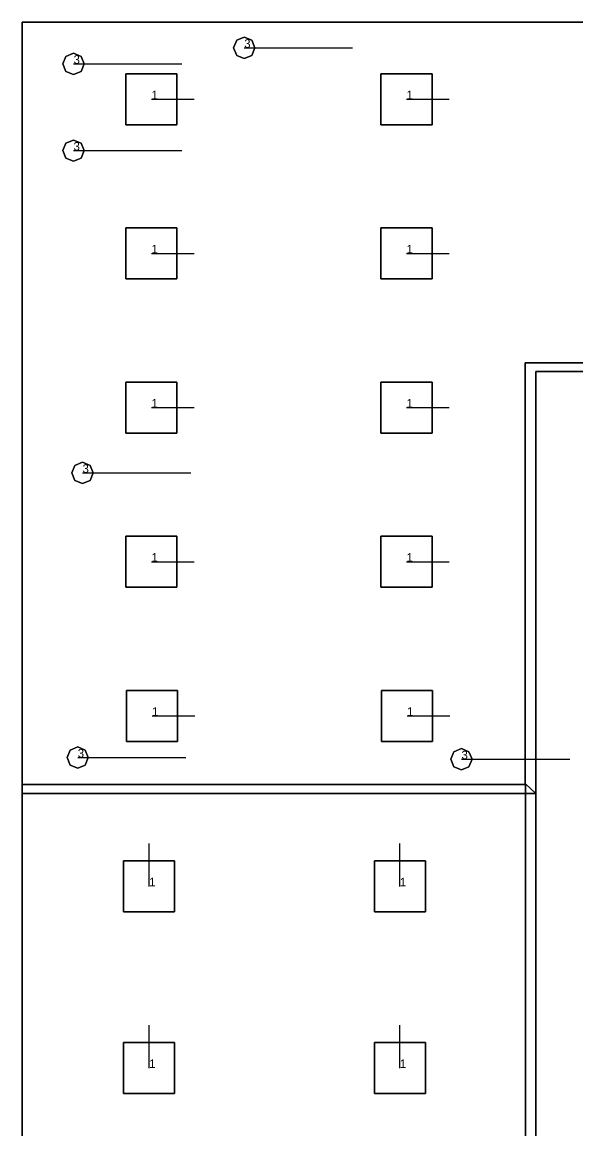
# Model space of a CAD drawing. Extents: x 0 to 48.5, y 0 to 23.7.
# Drawn here: x 0 to 6.49, y 9.85 to 22.8 of the extents above; entities that cross this region are included whole.
import ezdxf

# ---------------------------------------------------------------- set-up
doc = ezdxf.new("R2010")
doc.units = 0
doc.header["$MEASUREMENT"] = 0
for name, color, linetype in [('DLXFURN', 5, 'Continuous'), ('DLXLUM', 2, 'Continuous'), ('DLXLUMEX', 2, 'Continuous'), ('DLXSCENE', 7, 'Continuous')]:
    doc.layers.add(name, color=color, linetype=linetype)

# ---------------------------------------------------------------- blocks, each defined once
blk = doc.blocks.new('*U0')
for p, q in [((0.298, 0.298), (-0.298, 0.298)), ((-0.298, 0.298), (-0.298, -0.298)), ((-0.298, 0.298), (-0.298, -0.298)), ((-0.298, -0.298), (-0.298, 0.298)), ((-0.298, 0.298), (-0.298, 0.298)), ((0.298, 0.298), (-0.298, 0.298)), ((-0.298, 0.298), (-0.298, 0.298)), ((-0.298, 0.298), (0.298, 0.298)), ((-0.298, -0.298), (-0.298, 0.298)), ((-0.298, 0.298), (0.298, 0.298)), ((0.298, -0.298), (0.298, 0.298)), ((0.298, 0.298), (0.298, 0.298)), ((0.298, -0.298), (0.298, 0.298)), ((0.298, 0.298), (0.298, 0.298)), ((0.298, 0.298), (0.298, -0.298)), ((0.298, 0.298), (0.298, -0.298)), ((-0.298, -0.298), (0.298, -0.298)), ((-0.298, -0.298), (-0.298, -0.298)), ((-0.298, -0.298), (0.298, -0.298)), ((0.298, -0.298), (-0.298, -0.298)), ((-0.298, -0.298), (-0.298, -0.298)), ((0.298, -0.298), (-0.298, -0.298)), ((0.298, -0.298), (0.298, -0.298)), ((0.298, -0.298), (0.298, -0.298))]:
    blk.add_line(p, q)
at = {"color": 1}
blk.add_line((0, 0), (0.5, 0), dxfattribs=at)
at = {"layer": 'DLXLUMEX', "color": 7}
blk.add_text('1', height=0.1, dxfattribs=at).set_placement((0, 0))
blk = doc.blocks.new('*U111')
for p, q in [((0.298, 0.298), (-0.298, 0.298)), ((-0.298, 0.298), (-0.298, -0.298)), ((-0.298, 0.298), (-0.298, -0.298)), ((-0.298, -0.298), (-0.298, 0.298)), ((-0.298, 0.298), (-0.298, 0.298)), ((0.298, 0.298), (-0.298, 0.298)), ((-0.298, 0.298), (-0.298, 0.298)), ((-0.298, 0.298), (0.298, 0.298)), ((-0.298, -0.298), (-0.298, 0.298)), ((-0.298, 0.298), (0.298, 0.298)), ((0.298, -0.298), (0.298, 0.298)), ((0.298, 0.298), (0.298, 0.298)), ((0.298, -0.298), (0.298, 0.298)), ((0.298, 0.298), (0.298, 0.298)), ((0.298, 0.298), (0.298, -0.298)), ((0.298, 0.298), (0.298, -0.298)), ((-0.298, -0.298), (0.298, -0.298)), ((-0.298, -0.298), (-0.298, -0.298)), ((-0.298, -0.298), (0.298, -0.298)), ((0.298, -0.298), (-0.298, -0.298)), ((-0.298, -0.298), (-0.298, -0.298)), ((0.298, -0.298), (-0.298, -0.298)), ((0.298, -0.298), (0.298, -0.298)), ((0.298, -0.298), (0.298, -0.298))]:
    blk.add_line(p, q)
at = {"color": 1}
blk.add_line((0, 0), (0.5, 0), dxfattribs=at)
at = {"layer": 'DLXLUMEX', "color": 7}
blk.add_text('1', height=0.1, dxfattribs=at).set_placement((0, 0))
blk = doc.blocks.new('*U168')
for p, q in [((0.298, 0.298), (-0.298, 0.298)), ((-0.298, 0.298), (-0.298, -0.298)), ((-0.298, 0.298), (-0.298, -0.298)), ((-0.298, -0.298), (-0.298, 0.298)), ((-0.298, 0.298), (-0.298, 0.298)), ((0.298, 0.298), (-0.298, 0.298)), ((-0.298, 0.298), (-0.298, 0.298)), ((-0.298, 0.298), (0.298, 0.298)), ((-0.298, -0.298), (-0.298, 0.298)), ((-0.298, 0.298), (0.298, 0.298)), ((0.298, -0.298), (0.298, 0.298)), ((0.298, 0.298), (0.298, 0.298)), ((0.298, -0.298), (0.298, 0.298)), ((0.298, 0.298), (0.298, 0.298)), ((0.298, 0.298), (0.298, -0.298)), ((0.298, 0.298), (0.298, -0.298)), ((-0.298, -0.298), (0.298, -0.298)), ((-0.298, -0.298), (-0.298, -0.298)), ((-0.298, -0.298), (0.298, -0.298)), ((0.298, -0.298), (-0.298, -0.298)), ((-0.298, -0.298), (-0.298, -0.298)), ((0.298, -0.298), (-0.298, -0.298)), ((0.298, -0.298), (0.298, -0.298)), ((0.298, -0.298), (0.298, -0.298))]:
    blk.add_line(p, q)
at = {"color": 1}
blk.add_line((0, 0), (0.5, 0), dxfattribs=at)
at = {"layer": 'DLXLUMEX', "color": 7}
blk.add_text('1', height=0.1, dxfattribs=at).set_placement((0, 0))
blk = doc.blocks.new('*U179')
for p, q in [((0.298, 0.298), (-0.298, 0.298)), ((-0.298, 0.298), (-0.298, -0.298)), ((-0.298, 0.298), (-0.298, -0.298)), ((-0.298, -0.298), (-0.298, 0.298)), ((-0.298, 0.298), (-0.298, 0.298)), ((0.298, 0.298), (-0.298, 0.298)), ((-0.298, 0.298), (-0.298, 0.298)), ((-0.298, 0.298), (0.298, 0.298)), ((-0.298, -0.298), (-0.298, 0.298)), ((-0.298, 0.298), (0.298, 0.298)), ((0.298, -0.298), (0.298, 0.298)), ((0.298, 0.298), (0.298, 0.298)), ((0.298, -0.298), (0.298, 0.298)), ((0.298, 0.298), (0.298, 0.298)), ((0.298, 0.298), (0.298, -0.298)), ((0.298, 0.298), (0.298, -0.298)), ((-0.298, -0.298), (0.298, -0.298)), ((-0.298, -0.298), (-0.298, -0.298)), ((-0.298, -0.298), (0.298, -0.298)), ((0.298, -0.298), (-0.298, -0.298)), ((-0.298, -0.298), (-0.298, -0.298)), ((0.298, -0.298), (-0.298, -0.298)), ((0.298, -0.298), (0.298, -0.298)), ((0.298, -0.298), (0.298, -0.298))]:
    blk.add_line(p, q)
at = {"color": 1}
blk.add_line((0, 0), (0.5, 0), dxfattribs=at)
at = {"layer": 'DLXLUMEX', "color": 7}
blk.add_text('1', height=0.1, dxfattribs=at).set_placement((0, 0))
blk = doc.blocks.new('*U190')
for p, q in [((0.298, 0.298), (-0.298, 0.298)), ((-0.298, 0.298), (-0.298, -0.298)), ((-0.298, 0.298), (-0.298, -0.298)), ((-0.298, -0.298), (-0.298, 0.298)), ((-0.298, 0.298), (-0.298, 0.298)), ((0.298, 0.298), (-0.298, 0.298)), ((-0.298, 0.298), (-0.298, 0.298)), ((-0.298, 0.298), (0.298, 0.298)), ((-0.298, -0.298), (-0.298, 0.298)), ((-0.298, 0.298), (0.298, 0.298)), ((0.298, -0.298), (0.298, 0.298)), ((0.298, 0.298), (0.298, 0.298)), ((0.298, -0.298), (0.298, 0.298)), ((0.298, 0.298), (0.298, 0.298)), ((0.298, 0.298), (0.298, -0.298)), ((0.298, 0.298), (0.298, -0.298)), ((-0.298, -0.298), (0.298, -0.298)), ((-0.298, -0.298), (-0.298, -0.298)), ((-0.298, -0.298), (0.298, -0.298)), ((0.298, -0.298), (-0.298, -0.298)), ((-0.298, -0.298), (-0.298, -0.298)), ((0.298, -0.298), (-0.298, -0.298)), ((0.298, -0.298), (0.298, -0.298)), ((0.298, -0.298), (0.298, -0.298))]:
    blk.add_line(p, q)
at = {"color": 1}
blk.add_line((0, 0), (0.5, 0), dxfattribs=at)
at = {"layer": 'DLXLUMEX', "color": 7}
blk.add_text('1', height=0.1, dxfattribs=at).set_placement((0, 0))
blk = doc.blocks.new('*U201')
for p, q in [((0.298, 0.298), (-0.298, 0.298)), ((-0.298, 0.298), (-0.298, -0.298)), ((-0.298, 0.298), (-0.298, -0.298)), ((-0.298, -0.298), (-0.298, 0.298)), ((-0.298, 0.298), (-0.298, 0.298)), ((0.298, 0.298), (-0.298, 0.298)), ((-0.298, 0.298), (-0.298, 0.298)), ((-0.298, 0.298), (0.298, 0.298)), ((-0.298, -0.298), (-0.298, 0.298)), ((-0.298, 0.298), (0.298, 0.298)), ((0.298, -0.298), (0.298, 0.298)), ((0.298, 0.298), (0.298, 0.298)), ((0.298, -0.298), (0.298, 0.298)), ((0.298, 0.298), (0.298, 0.298)), ((0.298, 0.298), (0.298, -0.298)), ((0.298, 0.298), (0.298, -0.298)), ((-0.298, -0.298), (0.298, -0.298)), ((-0.298, -0.298), (-0.298, -0.298)), ((-0.298, -0.298), (0.298, -0.298)), ((0.298, -0.298), (-0.298, -0.298)), ((-0.298, -0.298), (-0.298, -0.298)), ((0.298, -0.298), (-0.298, -0.298)), ((0.298, -0.298), (0.298, -0.298)), ((0.298, -0.298), (0.298, -0.298))]:
    blk.add_line(p, q)
at = {"color": 1}
blk.add_line((0, 0), (0.5, 0), dxfattribs=at)
at = {"layer": 'DLXLUMEX', "color": 7}
blk.add_text('1', height=0.1, dxfattribs=at).set_placement((0, 0))
blk = doc.blocks.new('*U212')
for p, q in [((0.298, 0.298), (-0.298, 0.298)), ((-0.298, 0.298), (-0.298, -0.298)), ((-0.298, 0.298), (-0.298, -0.298)), ((-0.298, -0.298), (-0.298, 0.298)), ((-0.298, 0.298), (-0.298, 0.298)), ((0.298, 0.298), (-0.298, 0.298)), ((-0.298, 0.298), (-0.298, 0.298)), ((-0.298, 0.298), (0.298, 0.298)), ((-0.298, -0.298), (-0.298, 0.298)), ((-0.298, 0.298), (0.298, 0.298)), ((0.298, -0.298), (0.298, 0.298)), ((0.298, 0.298), (0.298, 0.298)), ((0.298, -0.298), (0.298, 0.298)), ((0.298, 0.298), (0.298, 0.298)), ((0.298, 0.298), (0.298, -0.298)), ((0.298, 0.298), (0.298, -0.298)), ((-0.298, -0.298), (0.298, -0.298)), ((-0.298, -0.298), (-0.298, -0.298)), ((-0.298, -0.298), (0.298, -0.298)), ((0.298, -0.298), (-0.298, -0.298)), ((-0.298, -0.298), (-0.298, -0.298)), ((0.298, -0.298), (-0.298, -0.298)), ((0.298, -0.298), (0.298, -0.298)), ((0.298, -0.298), (0.298, -0.298))]:
    blk.add_line(p, q)
at = {"color": 1}
blk.add_line((0, 0), (0.5, 0), dxfattribs=at)
at = {"layer": 'DLXLUMEX', "color": 7}
blk.add_text('1', height=0.1, dxfattribs=at).set_placement((0, 0))
blk = doc.blocks.new('*U223')
for p, q in [((0.298, 0.298), (-0.298, 0.298)), ((-0.298, 0.298), (-0.298, -0.298)), ((-0.298, 0.298), (-0.298, -0.298)), ((-0.298, -0.298), (-0.298, 0.298)), ((-0.298, 0.298), (-0.298, 0.298)), ((0.298, 0.298), (-0.298, 0.298)), ((-0.298, 0.298), (-0.298, 0.298)), ((-0.298, 0.298), (0.298, 0.298)), ((-0.298, -0.298), (-0.298, 0.298)), ((-0.298, 0.298), (0.298, 0.298)), ((0.298, -0.298), (0.298, 0.298)), ((0.298, 0.298), (0.298, 0.298)), ((0.298, -0.298), (0.298, 0.298)), ((0.298, 0.298), (0.298, 0.298)), ((0.298, 0.298), (0.298, -0.298)), ((0.298, 0.298), (0.298, -0.298)), ((-0.298, -0.298), (0.298, -0.298)), ((-0.298, -0.298), (-0.298, -0.298)), ((-0.298, -0.298), (0.298, -0.298)), ((0.298, -0.298), (-0.298, -0.298)), ((-0.298, -0.298), (-0.298, -0.298)), ((0.298, -0.298), (-0.298, -0.298)), ((0.298, -0.298), (0.298, -0.298)), ((0.298, -0.298), (0.298, -0.298))]:
    blk.add_line(p, q)
at = {"color": 1}
blk.add_line((0, 0), (0.5, 0), dxfattribs=at)
at = {"layer": 'DLXLUMEX', "color": 7}
blk.add_text('1', height=0.1, dxfattribs=at).set_placement((0, 0))
blk = doc.blocks.new('*U234')
for p, q in [((0.298, 0.298), (-0.298, 0.298)), ((-0.298, 0.298), (-0.298, -0.298)), ((-0.298, 0.298), (-0.298, -0.298)), ((-0.298, -0.298), (-0.298, 0.298)), ((-0.298, 0.298), (-0.298, 0.298)), ((0.298, 0.298), (-0.298, 0.298)), ((-0.298, 0.298), (-0.298, 0.298)), ((-0.298, 0.298), (0.298, 0.298)), ((-0.298, -0.298), (-0.298, 0.298)), ((-0.298, 0.298), (0.298, 0.298)), ((0.298, -0.298), (0.298, 0.298)), ((0.298, 0.298), (0.298, 0.298)), ((0.298, -0.298), (0.298, 0.298)), ((0.298, 0.298), (0.298, 0.298)), ((0.298, 0.298), (0.298, -0.298)), ((0.298, 0.298), (0.298, -0.298)), ((-0.298, -0.298), (0.298, -0.298)), ((-0.298, -0.298), (-0.298, -0.298)), ((-0.298, -0.298), (0.298, -0.298)), ((0.298, -0.298), (-0.298, -0.298)), ((-0.298, -0.298), (-0.298, -0.298)), ((0.298, -0.298), (-0.298, -0.298)), ((0.298, -0.298), (0.298, -0.298)), ((0.298, -0.298), (0.298, -0.298))]:
    blk.add_line(p, q)
at = {"color": 1}
blk.add_line((0, 0), (0.5, 0), dxfattribs=at)
at = {"layer": 'DLXLUMEX', "color": 7}
blk.add_text('1', height=0.1, dxfattribs=at).set_placement((0, 0))
blk = doc.blocks.new('*U1')
for p, q in [((0.298, 0.298), (-0.298, 0.298)), ((-0.298, 0.298), (-0.298, -0.298)), ((-0.298, 0.298), (-0.298, -0.298)), ((-0.298, -0.298), (-0.298, 0.298)), ((-0.298, 0.298), (-0.298, 0.298)), ((0.298, 0.298), (-0.298, 0.298)), ((-0.298, 0.298), (-0.298, 0.298)), ((-0.298, 0.298), (0.298, 0.298)), ((-0.298, -0.298), (-0.298, 0.298)), ((-0.298, 0.298), (0.298, 0.298)), ((0.298, -0.298), (0.298, 0.298)), ((0.298, 0.298), (0.298, 0.298)), ((0.298, -0.298), (0.298, 0.298)), ((0.298, 0.298), (0.298, 0.298)), ((0.298, 0.298), (0.298, -0.298)), ((0.298, 0.298), (0.298, -0.298)), ((-0.298, -0.298), (0.298, -0.298)), ((-0.298, -0.298), (-0.298, -0.298)), ((-0.298, -0.298), (0.298, -0.298)), ((0.298, -0.298), (-0.298, -0.298)), ((-0.298, -0.298), (-0.298, -0.298)), ((0.298, -0.298), (-0.298, -0.298)), ((0.298, -0.298), (0.298, -0.298)), ((0.298, -0.298), (0.298, -0.298))]:
    blk.add_line(p, q)
at = {"color": 1}
blk.add_line((0, 0), (0.5, 0), dxfattribs=at)
at = {"layer": 'DLXLUMEX', "color": 7}
blk.add_text('1', height=0.1, dxfattribs=at).set_placement((0, 0))
blk = doc.blocks.new('*U78')
for p, q in [((-0.124, 0), (-0.088, 0.088)), ((-0.088, 0.088), (-0.124, 0)), ((-0.088, 0.088), (-0.124, 0)), ((-0.124, 0), (-0.088, 0.088)), ((-0.088, -0.088), (-0.124, 0)), ((-0.124, 0), (-0.088, -0.088)), ((-0.124, 0), (-0.124, 0)), ((-0.124, 0), (-0.088, -0.088)), ((-0.088, -0.088), (-0.124, 0)), ((-0.124, 0), (-0.124, 0)), ((-0.088, 0.088), (0, 0.124)), ((0, 0.124), (-0.088, 0.088)), ((0, 0.124), (-0.088, 0.088)), ((-0.088, 0.088), (0, 0.124)), ((-0.088, 0.088), (-0.088, 0.088)), ((-0.088, 0.088), (-0.088, 0.088)), ((0, 0.124), (0.088, 0.088)), ((0.088, 0.088), (0, 0.124)), ((0, 0.124), (0, 0.124)), ((0.088, 0.088), (0, 0.124)), ((0, 0.124), (0, 0.124)), ((0, 0.124), (0.088, 0.088)), ((0.088, 0.088), (0.124, 0)), ((0.124, 0), (0.088, 0.088)), ((0.088, 0.088), (0.088, 0.088)), ((0.124, 0), (0.088, 0.088)), ((0.088, 0.088), (0.088, 0.088)), ((0.088, 0.088), (0.124, 0)), ((0.124, 0), (0.088, -0.088)), ((0.088, -0.088), (0.124, 0)), ((0.088, -0.088), (0.124, 0)), ((0.124, 0), (0.088, -0.088)), ((0.124, 0), (0.124, 0)), ((0.124, 0), (0.124, 0)), ((0, -0.124), (-0.088, -0.088)), ((-0.088, -0.088), (0, -0.124)), ((-0.088, -0.088), (-0.088, -0.088)), ((-0.088, -0.088), (0, -0.124)), ((0, -0.124), (-0.088, -0.088)), ((-0.088, -0.088), (-0.088, -0.088)), ((0.088, -0.088), (0, -0.124)), ((0, -0.124), (0.088, -0.088)), ((0, -0.124), (0.088, -0.088)), ((0.088, -0.088), (0, -0.124)), ((0, -0.124), (0, -0.124)), ((0, -0.124), (0, -0.124)), ((0.088, -0.088), (0.088, -0.088)), ((0.088, -0.088), (0.088, -0.088))]:
    blk.add_line(p, q)
at = {"color": 1}
blk.add_line((0, 0), (1.265, 0), dxfattribs=at)
at = {"layer": 'DLXLUMEX', "color": 7}
blk.add_text('3', height=0.1, dxfattribs=at).set_placement((0, 0))
blk = doc.blocks.new('*U89')
for p, q in [((-0.124, 0), (-0.088, 0.088)), ((-0.088, 0.088), (-0.124, 0)), ((-0.088, 0.088), (-0.124, 0)), ((-0.124, 0), (-0.088, 0.088)), ((-0.088, -0.088), (-0.124, 0)), ((-0.124, 0), (-0.088, -0.088)), ((-0.124, 0), (-0.124, 0)), ((-0.124, 0), (-0.088, -0.088)), ((-0.088, -0.088), (-0.124, 0)), ((-0.124, 0), (-0.124, 0)), ((-0.088, 0.088), (0, 0.124)), ((0, 0.124), (-0.088, 0.088)), ((0, 0.124), (-0.088, 0.088)), ((-0.088, 0.088), (0, 0.124)), ((-0.088, 0.088), (-0.088, 0.088)), ((-0.088, 0.088), (-0.088, 0.088)), ((0, 0.124), (0.088, 0.088)), ((0.088, 0.088), (0, 0.124)), ((0, 0.124), (0, 0.124)), ((0.088, 0.088), (0, 0.124)), ((0, 0.124), (0, 0.124)), ((0, 0.124), (0.088, 0.088)), ((0.088, 0.088), (0.124, 0)), ((0.124, 0), (0.088, 0.088)), ((0.088, 0.088), (0.088, 0.088)), ((0.124, 0), (0.088, 0.088)), ((0.088, 0.088), (0.088, 0.088)), ((0.088, 0.088), (0.124, 0)), ((0.124, 0), (0.088, -0.088)), ((0.088, -0.088), (0.124, 0)), ((0.088, -0.088), (0.124, 0)), ((0.124, 0), (0.088, -0.088)), ((0.124, 0), (0.124, 0)), ((0.124, 0), (0.124, 0)), ((0, -0.124), (-0.088, -0.088)), ((-0.088, -0.088), (0, -0.124)), ((-0.088, -0.088), (-0.088, -0.088)), ((-0.088, -0.088), (0, -0.124)), ((0, -0.124), (-0.088, -0.088)), ((-0.088, -0.088), (-0.088, -0.088)), ((0.088, -0.088), (0, -0.124)), ((0, -0.124), (0.088, -0.088)), ((0, -0.124), (0.088, -0.088)), ((0.088, -0.088), (0, -0.124)), ((0, -0.124), (0, -0.124)), ((0, -0.124), (0, -0.124)), ((0.088, -0.088), (0.088, -0.088)), ((0.088, -0.088), (0.088, -0.088))]:
    blk.add_line(p, q)
at = {"color": 1}
blk.add_line((0, 0), (1.265, 0), dxfattribs=at)
at = {"layer": 'DLXLUMEX', "color": 7}
blk.add_text('3', height=0.1, dxfattribs=at).set_placement((0, 0))
blk = doc.blocks.new('*U100')
for p, q in [((-0.124, 0), (-0.088, 0.088)), ((-0.088, 0.088), (-0.124, 0)), ((-0.088, 0.088), (-0.124, 0)), ((-0.124, 0), (-0.088, 0.088)), ((-0.088, -0.088), (-0.124, 0)), ((-0.124, 0), (-0.088, -0.088)), ((-0.124, 0), (-0.124, 0)), ((-0.124, 0), (-0.088, -0.088)), ((-0.088, -0.088), (-0.124, 0)), ((-0.124, 0), (-0.124, 0)), ((-0.088, 0.088), (0, 0.124)), ((0, 0.124), (-0.088, 0.088)), ((0, 0.124), (-0.088, 0.088)), ((-0.088, 0.088), (0, 0.124)), ((-0.088, 0.088), (-0.088, 0.088)), ((-0.088, 0.088), (-0.088, 0.088)), ((0, 0.124), (0.088, 0.088)), ((0.088, 0.088), (0, 0.124)), ((0, 0.124), (0, 0.124)), ((0.088, 0.088), (0, 0.124)), ((0, 0.124), (0, 0.124)), ((0, 0.124), (0.088, 0.088)), ((0.088, 0.088), (0.124, 0)), ((0.124, 0), (0.088, 0.088)), ((0.088, 0.088), (0.088, 0.088)), ((0.124, 0), (0.088, 0.088)), ((0.088, 0.088), (0.088, 0.088)), ((0.088, 0.088), (0.124, 0)), ((0.124, 0), (0.088, -0.088)), ((0.088, -0.088), (0.124, 0)), ((0.088, -0.088), (0.124, 0)), ((0.124, 0), (0.088, -0.088)), ((0.124, 0), (0.124, 0)), ((0.124, 0), (0.124, 0)), ((0, -0.124), (-0.088, -0.088)), ((-0.088, -0.088), (0, -0.124)), ((-0.088, -0.088), (-0.088, -0.088)), ((-0.088, -0.088), (0, -0.124)), ((0, -0.124), (-0.088, -0.088)), ((-0.088, -0.088), (-0.088, -0.088)), ((0.088, -0.088), (0, -0.124)), ((0, -0.124), (0.088, -0.088)), ((0, -0.124), (0.088, -0.088)), ((0.088, -0.088), (0, -0.124)), ((0, -0.124), (0, -0.124)), ((0, -0.124), (0, -0.124)), ((0.088, -0.088), (0.088, -0.088)), ((0.088, -0.088), (0.088, -0.088))]:
    blk.add_line(p, q)
at = {"color": 1}
blk.add_line((0, 0), (1.265, 0), dxfattribs=at)
at = {"layer": 'DLXLUMEX', "color": 7}
blk.add_text('3', height=0.1, dxfattribs=at).set_placement((0, 0))
blk = doc.blocks.new('*U112')
for p, q in [((-0.124, 0), (-0.088, 0.088)), ((-0.088, 0.088), (-0.124, 0)), ((-0.088, 0.088), (-0.124, 0)), ((-0.124, 0), (-0.088, 0.088)), ((-0.088, -0.088), (-0.124, 0)), ((-0.124, 0), (-0.088, -0.088)), ((-0.124, 0), (-0.124, 0)), ((-0.124, 0), (-0.088, -0.088)), ((-0.088, -0.088), (-0.124, 0)), ((-0.124, 0), (-0.124, 0)), ((-0.088, 0.088), (0, 0.124)), ((0, 0.124), (-0.088, 0.088)), ((0, 0.124), (-0.088, 0.088)), ((-0.088, 0.088), (0, 0.124)), ((-0.088, 0.088), (-0.088, 0.088)), ((-0.088, 0.088), (-0.088, 0.088)), ((0, 0.124), (0.088, 0.088)), ((0.088, 0.088), (0, 0.124)), ((0, 0.124), (0, 0.124)), ((0.088, 0.088), (0, 0.124)), ((0, 0.124), (0, 0.124)), ((0, 0.124), (0.088, 0.088)), ((0.088, 0.088), (0.124, 0)), ((0.124, 0), (0.088, 0.088)), ((0.088, 0.088), (0.088, 0.088)), ((0.124, 0), (0.088, 0.088)), ((0.088, 0.088), (0.088, 0.088)), ((0.088, 0.088), (0.124, 0)), ((0.124, 0), (0.088, -0.088)), ((0.088, -0.088), (0.124, 0)), ((0.088, -0.088), (0.124, 0)), ((0.124, 0), (0.088, -0.088)), ((0.124, 0), (0.124, 0)), ((0.124, 0), (0.124, 0)), ((0, -0.124), (-0.088, -0.088)), ((-0.088, -0.088), (0, -0.124)), ((-0.088, -0.088), (-0.088, -0.088)), ((-0.088, -0.088), (0, -0.124)), ((0, -0.124), (-0.088, -0.088)), ((-0.088, -0.088), (-0.088, -0.088)), ((0.088, -0.088), (0, -0.124)), ((0, -0.124), (0.088, -0.088)), ((0, -0.124), (0.088, -0.088)), ((0.088, -0.088), (0, -0.124)), ((0, -0.124), (0, -0.124)), ((0, -0.124), (0, -0.124)), ((0.088, -0.088), (0.088, -0.088)), ((0.088, -0.088), (0.088, -0.088))]:
    blk.add_line(p, q)
at = {"color": 1}
blk.add_line((0, 0), (1.265, 0), dxfattribs=at)
at = {"layer": 'DLXLUMEX', "color": 7}
blk.add_text('3', height=0.1, dxfattribs=at).set_placement((0, 0))
blk = doc.blocks.new('*U123')
for p, q in [((-0.124, 0), (-0.088, 0.088)), ((-0.088, 0.088), (-0.124, 0)), ((-0.088, 0.088), (-0.124, 0)), ((-0.124, 0), (-0.088, 0.088)), ((-0.088, -0.088), (-0.124, 0)), ((-0.124, 0), (-0.088, -0.088)), ((-0.124, 0), (-0.124, 0)), ((-0.124, 0), (-0.088, -0.088)), ((-0.088, -0.088), (-0.124, 0)), ((-0.124, 0), (-0.124, 0)), ((-0.088, 0.088), (0, 0.124)), ((0, 0.124), (-0.088, 0.088)), ((0, 0.124), (-0.088, 0.088)), ((-0.088, 0.088), (0, 0.124)), ((-0.088, 0.088), (-0.088, 0.088)), ((-0.088, 0.088), (-0.088, 0.088)), ((0, 0.124), (0.088, 0.088)), ((0.088, 0.088), (0, 0.124)), ((0, 0.124), (0, 0.124)), ((0.088, 0.088), (0, 0.124)), ((0, 0.124), (0, 0.124)), ((0, 0.124), (0.088, 0.088)), ((0.088, 0.088), (0.124, 0)), ((0.124, 0), (0.088, 0.088)), ((0.088, 0.088), (0.088, 0.088)), ((0.124, 0), (0.088, 0.088)), ((0.088, 0.088), (0.088, 0.088)), ((0.088, 0.088), (0.124, 0)), ((0.124, 0), (0.088, -0.088)), ((0.088, -0.088), (0.124, 0)), ((0.088, -0.088), (0.124, 0)), ((0.124, 0), (0.088, -0.088)), ((0.124, 0), (0.124, 0)), ((0.124, 0), (0.124, 0)), ((0, -0.124), (-0.088, -0.088)), ((-0.088, -0.088), (0, -0.124)), ((-0.088, -0.088), (-0.088, -0.088)), ((-0.088, -0.088), (0, -0.124)), ((0, -0.124), (-0.088, -0.088)), ((-0.088, -0.088), (-0.088, -0.088)), ((0.088, -0.088), (0, -0.124)), ((0, -0.124), (0.088, -0.088)), ((0, -0.124), (0.088, -0.088)), ((0.088, -0.088), (0, -0.124)), ((0, -0.124), (0, -0.124)), ((0, -0.124), (0, -0.124)), ((0.088, -0.088), (0.088, -0.088)), ((0.088, -0.088), (0.088, -0.088))]:
    blk.add_line(p, q)
at = {"color": 1}
blk.add_line((0, 0), (1.265, 0), dxfattribs=at)
at = {"layer": 'DLXLUMEX', "color": 7}
blk.add_text('3', height=0.1, dxfattribs=at).set_placement((0, 0))
blk = doc.blocks.new('*U163')
for p, q in [((-0.124, 0), (-0.088, 0.088)), ((-0.088, 0.088), (-0.124, 0)), ((-0.088, 0.088), (-0.124, 0)), ((-0.124, 0), (-0.088, 0.088)), ((-0.088, -0.088), (-0.124, 0)), ((-0.124, 0), (-0.088, -0.088)), ((-0.124, 0), (-0.124, 0)), ((-0.124, 0), (-0.088, -0.088)), ((-0.088, -0.088), (-0.124, 0)), ((-0.124, 0), (-0.124, 0)), ((-0.088, 0.088), (0, 0.124)), ((0, 0.124), (-0.088, 0.088)), ((0, 0.124), (-0.088, 0.088)), ((-0.088, 0.088), (0, 0.124)), ((-0.088, 0.088), (-0.088, 0.088)), ((-0.088, 0.088), (-0.088, 0.088)), ((0, 0.124), (0.088, 0.088)), ((0.088, 0.088), (0, 0.124)), ((0, 0.124), (0, 0.124)), ((0.088, 0.088), (0, 0.124)), ((0, 0.124), (0, 0.124)), ((0, 0.124), (0.088, 0.088)), ((0.088, 0.088), (0.124, 0)), ((0.124, 0), (0.088, 0.088)), ((0.088, 0.088), (0.088, 0.088)), ((0.124, 0), (0.088, 0.088)), ((0.088, 0.088), (0.088, 0.088)), ((0.088, 0.088), (0.124, 0)), ((0.124, 0), (0.088, -0.088)), ((0.088, -0.088), (0.124, 0)), ((0.088, -0.088), (0.124, 0)), ((0.124, 0), (0.088, -0.088)), ((0.124, 0), (0.124, 0)), ((0.124, 0), (0.124, 0)), ((0, -0.124), (-0.088, -0.088)), ((-0.088, -0.088), (0, -0.124)), ((-0.088, -0.088), (-0.088, -0.088)), ((-0.088, -0.088), (0, -0.124)), ((0, -0.124), (-0.088, -0.088)), ((-0.088, -0.088), (-0.088, -0.088)), ((0.088, -0.088), (0, -0.124)), ((0, -0.124), (0.088, -0.088)), ((0, -0.124), (0.088, -0.088)), ((0.088, -0.088), (0, -0.124)), ((0, -0.124), (0, -0.124)), ((0, -0.124), (0, -0.124)), ((0.088, -0.088), (0.088, -0.088)), ((0.088, -0.088), (0.088, -0.088))]:
    blk.add_line(p, q)
at = {"color": 1}
blk.add_line((0, 0), (1.265, 0), dxfattribs=at)
at = {"layer": 'DLXLUMEX', "color": 7}
blk.add_text('3', height=0.1, dxfattribs=at).set_placement((0, 0))
blk = doc.blocks.new('*U2')
at = {"color": 1}
blk.add_line((0, 0), (0, 0.5), dxfattribs=at)
for p, q in [((0.298, 0.298), (-0.298, 0.298)), ((-0.298, 0.298), (-0.298, -0.298)), ((-0.298, 0.298), (-0.298, -0.298)), ((-0.298, -0.298), (-0.298, 0.298)), ((-0.298, 0.298), (-0.298, 0.298)), ((0.298, 0.298), (-0.298, 0.298)), ((-0.298, 0.298), (-0.298, 0.298)), ((-0.298, 0.298), (0.298, 0.298)), ((-0.298, -0.298), (-0.298, 0.298)), ((-0.298, 0.298), (0.298, 0.298)), ((0.298, -0.298), (0.298, 0.298)), ((0.298, 0.298), (0.298, 0.298)), ((0.298, -0.298), (0.298, 0.298)), ((0.298, 0.298), (0.298, 0.298)), ((0.298, 0.298), (0.298, -0.298)), ((0.298, 0.298), (0.298, -0.298)), ((-0.298, -0.298), (0.298, -0.298)), ((-0.298, -0.298), (0.298, -0.298)), ((0.298, -0.298), (-0.298, -0.298)), ((-0.298, -0.298), (-0.298, -0.298)), ((-0.298, -0.298), (-0.298, -0.298)), ((0.298, -0.298), (-0.298, -0.298)), ((0.298, -0.298), (0.298, -0.298)), ((0.298, -0.298), (0.298, -0.298))]:
    blk.add_line(p, q)
at = {"layer": 'DLXLUMEX', "color": 7}
blk.add_text('1', height=0.1, dxfattribs=at).set_placement((0, 0))
blk = doc.blocks.new('*U3')
at = {"color": 1}
blk.add_line((0, 0), (0, 0.5), dxfattribs=at)
for p, q in [((0.298, 0.298), (-0.298, 0.298)), ((-0.298, 0.298), (-0.298, -0.298)), ((-0.298, 0.298), (-0.298, -0.298)), ((-0.298, -0.298), (-0.298, 0.298)), ((-0.298, 0.298), (-0.298, 0.298)), ((0.298, 0.298), (-0.298, 0.298)), ((-0.298, 0.298), (-0.298, 0.298)), ((-0.298, 0.298), (0.298, 0.298)), ((-0.298, -0.298), (-0.298, 0.298)), ((-0.298, 0.298), (0.298, 0.298)), ((0.298, -0.298), (0.298, 0.298)), ((0.298, 0.298), (0.298, 0.298)), ((0.298, -0.298), (0.298, 0.298)), ((0.298, 0.298), (0.298, 0.298)), ((0.298, 0.298), (0.298, -0.298)), ((0.298, 0.298), (0.298, -0.298)), ((-0.298, -0.298), (0.298, -0.298)), ((-0.298, -0.298), (0.298, -0.298)), ((0.298, -0.298), (-0.298, -0.298)), ((-0.298, -0.298), (-0.298, -0.298)), ((-0.298, -0.298), (-0.298, -0.298)), ((0.298, -0.298), (-0.298, -0.298)), ((0.298, -0.298), (0.298, -0.298)), ((0.298, -0.298), (0.298, -0.298))]:
    blk.add_line(p, q)
at = {"layer": 'DLXLUMEX', "color": 7}
blk.add_text('1', height=0.1, dxfattribs=at).set_placement((0, 0))
blk = doc.blocks.new('*U4')
at = {"color": 1}
blk.add_line((0, 0), (0, 0.5), dxfattribs=at)
for p, q in [((0.298, 0.298), (-0.298, 0.298)), ((-0.298, 0.298), (-0.298, -0.298)), ((-0.298, 0.298), (-0.298, -0.298)), ((-0.298, -0.298), (-0.298, 0.298)), ((-0.298, 0.298), (-0.298, 0.298)), ((0.298, 0.298), (-0.298, 0.298)), ((-0.298, 0.298), (-0.298, 0.298)), ((-0.298, 0.298), (0.298, 0.298)), ((-0.298, -0.298), (-0.298, 0.298)), ((-0.298, 0.298), (0.298, 0.298)), ((0.298, -0.298), (0.298, 0.298)), ((0.298, 0.298), (0.298, 0.298)), ((0.298, -0.298), (0.298, 0.298)), ((0.298, 0.298), (0.298, 0.298)), ((0.298, 0.298), (0.298, -0.298)), ((0.298, 0.298), (0.298, -0.298)), ((-0.298, -0.298), (0.298, -0.298)), ((-0.298, -0.298), (0.298, -0.298)), ((0.298, -0.298), (-0.298, -0.298)), ((-0.298, -0.298), (-0.298, -0.298)), ((-0.298, -0.298), (-0.298, -0.298)), ((0.298, -0.298), (-0.298, -0.298)), ((0.298, -0.298), (0.298, -0.298)), ((0.298, -0.298), (0.298, -0.298))]:
    blk.add_line(p, q)
at = {"layer": 'DLXLUMEX', "color": 7}
blk.add_text('1', height=0.1, dxfattribs=at).set_placement((0, 0))
blk = doc.blocks.new('*U5')
at = {"color": 1}
blk.add_line((0, 0), (0, 0.5), dxfattribs=at)
for p, q in [((0.298, 0.298), (-0.298, 0.298)), ((-0.298, 0.298), (-0.298, -0.298)), ((-0.298, 0.298), (-0.298, -0.298)), ((-0.298, -0.298), (-0.298, 0.298)), ((-0.298, 0.298), (-0.298, 0.298)), ((0.298, 0.298), (-0.298, 0.298)), ((-0.298, 0.298), (-0.298, 0.298)), ((-0.298, 0.298), (0.298, 0.298)), ((-0.298, -0.298), (-0.298, 0.298)), ((-0.298, 0.298), (0.298, 0.298)), ((0.298, -0.298), (0.298, 0.298)), ((0.298, 0.298), (0.298, 0.298)), ((0.298, -0.298), (0.298, 0.298)), ((0.298, 0.298), (0.298, 0.298)), ((0.298, 0.298), (0.298, -0.298)), ((0.298, 0.298), (0.298, -0.298)), ((-0.298, -0.298), (0.298, -0.298)), ((-0.298, -0.298), (0.298, -0.298)), ((0.298, -0.298), (-0.298, -0.298)), ((-0.298, -0.298), (-0.298, -0.298)), ((-0.298, -0.298), (-0.298, -0.298)), ((0.298, -0.298), (-0.298, -0.298)), ((0.298, -0.298), (0.298, -0.298)), ((0.298, -0.298), (0.298, -0.298))]:
    blk.add_line(p, q)
at = {"layer": 'DLXLUMEX', "color": 7}
blk.add_text('1', height=0.1, dxfattribs=at).set_placement((0, 0))
blk = doc.blocks.new('*U85')
for p, q in [((0.652, -5.021), (0.652, -0.1)), ((0.652, -0.1), (0.652, -0.1)), ((0.652, -0.1), (0.652, -5.021)), ((6.666, -0.1), (0.652, -0.1)), ((0.652, -0.1), (0.652, -0.1)), ((0.652, -0.1), (6.666, -0.1)), ((0.776, -0.2), (0.776, -0.2)), ((0.776, -0.2), (0.776, -5.126)), ((0.776, -5.126), (0.776, -0.2)), ((6.666, -0.2), (0.776, -0.2)), ((0.776, -0.2), (0.776, -0.2)), ((0.776, -0.2), (6.666, -0.2)), ((-5.224, -5.021), (-5.224, -5.021)), ((-5.224, -5.021), (0.652, -5.021)), ((0.652, -5.021), (-5.224, -5.021)), ((0.652, -5.021), (0.652, -5.021)), ((0.652, -5.021), (0.652, -5.021)), ((-5.224, -5.126), (-5.224, -5.126)), ((-5.224, -5.126), (0.776, -5.126)), ((0.776, -5.126), (-5.224, -5.126)), ((0.776, -5.126), (0.776, -5.126)), ((0.776, -5.126), (0.776, -5.126))]:
    blk.add_line(p, q)
blk = doc.blocks.new('*U108')
for p, q in [((0.2, 5.595), (0.079, 5.705)), ((0.079, 5.705), (0.079, 5.705)), ((0.079, 5.705), (0.2, 5.595)), ((0.079, 5.705), (0.079, -3.6)), ((0.079, -3.6), (0.079, 5.705)), ((0.079, 5.705), (0.079, 5.705)), ((0.2, -3.6), (0.2, 5.595)), ((0.2, 5.595), (0.2, 5.595)), ((0.2, 5.595), (0.2, -3.6)), ((0.2, 5.595), (0.2, 5.595)), ((0.079, -3.6), (0.2, -3.6)), ((0.2, -3.6), (0.079, -3.6)), ((0.079, -3.6), (0.079, -3.6)), ((0.079, -3.6), (0.079, -3.6)), ((0.2, -3.6), (0.2, -3.6)), ((0.2, -3.6), (0.2, -3.6))]:
    blk.add_line(p, q)
blk = doc.blocks.new('*U146')
for p, q in [((0, 22.8), (26.4, 22.8)), ((26.4, 22.8), (0, 22.8)), ((0, 22.8), (0, 22.8)), ((0, 22.8), (0, 22.8)), ((0, 22.8), (0, 0)), ((0, 0), (0, 22.8))]:
    blk.add_line(p, q)
blk = doc.blocks.new('*U147')
for p, q in [((0, 22.8), (26.4, 22.8)), ((0, 0), (0, 22.8))]:
    blk.add_line(p, q)
blk = doc.blocks.new('*U148')
for p, q in [((26.4, 22.8), (0, 22.8)), ((0, 22.8), (0, 0))]:
    blk.add_line(p, q)
blk = doc.blocks.new('*U159')
for p, q in [((1.401, 22.8), (4.401, 22.8)), ((4.401, 22.8), (1.401, 22.8)), ((1.401, 22.8), (1.401, 22.8)), ((4.401, 22.8), (4.401, 22.8)), ((0, 20.2), (0, 22.4)), ((0, 22.4), (0, 22.4)), ((0, 22.4), (0, 20.2)), ((0, 20.2), (0, 20.2)), ((0, 16.6), (0, 18.8)), ((0, 18.8), (0, 18.8)), ((0, 18.8), (0, 16.6)), ((0, 16.6), (0, 16.6)), ((0, 10.3), (0, 12.5)), ((0, 12.5), (0, 12.5)), ((0, 12.5), (0, 10.3)), ((0, 10.3), (0, 10.3))]:
    blk.add_line(p, q)

msp = doc.modelspace()

# ---------------------------------------------------------------- block references
at = {"layer": 'DLXFURN'}
for name, p in [('*U85', (5.224, 18.921)), ('*U108', (5.8, 8.2))]:
    msp.add_blockref(name, p, dxfattribs=at)
at = {"layer": 'DLXLUM'}
for name, p in [('*U112', (2.594, 22.5)), ('*U100', (0.6, 22.313)), ('*U234', (1.51, 21.9)), ('*U1', (4.49, 21.9)), ('*U123', (0.6, 21.3)), ('*U212', (1.51, 20.1)), ('*U223', (4.49, 20.1)), ('*U190', (1.51, 18.3)), ('*U201', (4.49, 18.3)), ('*U163', (0.705, 17.537)), ('*U168', (1.51, 16.5)), ('*U179', (4.49, 16.5)), ('*U0', (1.517, 14.7)), ('*U111', (4.496, 14.7)), ('*U89', (0.649, 14.213)), ('*U78', (5.132, 14.193)), ('*U3', (1.483, 12.709)), ('*U5', (4.413, 12.709)), ('*U2', (1.483, 10.588)), ('*U4', (4.413, 10.588))]:
    msp.add_blockref(name, p, dxfattribs=at)
at = {"layer": 'DLXSCENE'}
for name in ['*U146', '*U147', '*U148', '*U159']:
    msp.add_blockref(name, (0, 0), dxfattribs=at)

doc.saveas('drawing.dxf')
